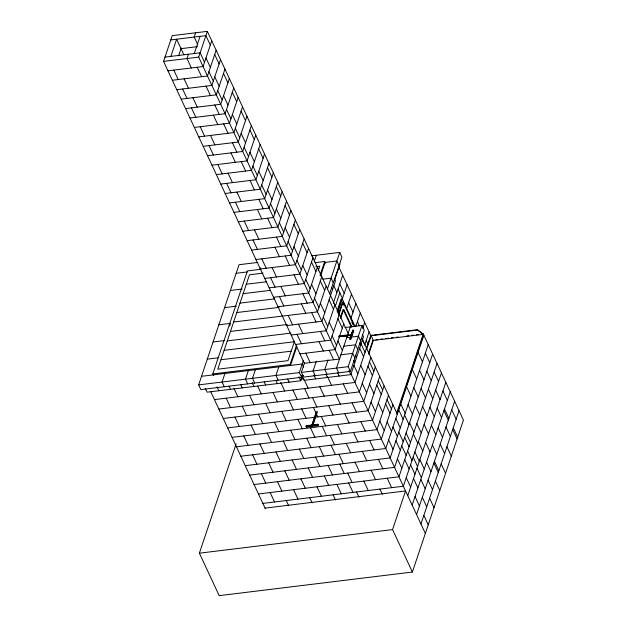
<?xml version="1.0" encoding="UTF-8"?>
<svg xmlns="http://www.w3.org/2000/svg" width="627" height="627" viewBox="0 0 627 627"><rect width="100%" height="100%" fill="white"/><g stroke="black" fill="none" stroke-linecap="round" stroke-linejoin="round"><path stroke-width="0.94" d="M351.379 334.434L351.7 334.097L351.002 334.842L351.355 335.602C350.109 335.727 354.184 327.545 353.252 330.907M351.496 335.155L351.355 335.602M207.341 31.35L198.688 57.104L339.481 359.044L304.361 363.331L163.561 61.391L172.221 35.645L207.341 31.35L348.142 333.29M170.857 56.391L176.634 39.219L183.829 54.659M178.601 55.881L181.258 47.973M188.421 54.243L186.979 58.53L191.376 67.967M195.632 32.784L194.19 37.071L197.795 44.791M194.276 53.53L200.044 36.358M211.746 40.786L203.085 66.54L167.965 70.827M216.143 50.223L207.49 75.977L172.362 80.264M220.539 59.659L211.887 85.413L176.759 89.7M224.944 69.095L216.291 94.849L181.164 99.137M229.341 78.524L220.688 104.278L185.561 108.573M233.746 87.96L225.085 113.714L189.965 118.009M238.142 97.397L229.49 123.151L194.362 127.446M242.539 106.833L233.887 132.587L198.759 136.882M246.944 116.269L238.284 142.023L203.164 146.318M251.341 125.706L242.688 151.46L207.561 155.747M255.745 135.142L247.085 160.896L211.965 165.183M260.142 144.578L251.49 170.332L216.362 174.619M264.539 154.015L255.887 179.769L220.759 184.056M268.944 163.451L260.283 189.205L225.164 193.492M302.402 374.734L301.54 377.305L200.844 389.61L198.649 384.892L239.036 264.712L257.775 262.423M273.341 172.88L264.688 198.634L229.56 202.929M213.556 375.549L212.804 373.935L247.422 270.919L260.942 269.265M277.745 182.316L269.085 208.07L233.957 212.365M229.639 326.079L230.548 323.367L218.847 324.802M282.142 191.752L273.49 217.506L238.362 221.801M224.952 373.449L222.068 382.031L224.262 386.749M259.86 269.579L260.432 267.854M286.539 201.189L277.886 226.943L242.759 231.238M290.944 210.625L282.283 236.379L247.163 240.674M295.341 220.061L286.688 245.815L251.56 250.102M248.363 370.588L245.478 379.17L247.681 383.889M299.737 229.498L291.085 255.252L255.957 259.539M255.393 369.726L252.509 378.308L254.703 383.026M304.142 238.934L295.482 264.688L260.362 268.975M214.458 399.611L354.953 382.446L370.722 335.39L417.551 329.669L423.264 333.956L463.439 420.106L412.37 572.043L219.184 595.65L199.386 553.186L236.128 443.861M308.539 248.37L299.886 274.124L264.759 278.412M312.944 257.807L304.283 283.561L269.163 287.848M278.811 366.866L275.919 375.448L278.122 380.166M314.292 261.279L316.314 255.267M317.34 267.235L308.688 292.989L273.56 297.284M294.541 341.19L288.005 360.627L217.757 369.209L249.491 274.783L262.964 273.137M318.187 270.833L319.739 266.201L315.89 266.671M296.312 345.932L290.074 364.491L212.804 373.935M320.021 275.402L324.7 261.483L315.036 262.658M290.513 365.439L296.892 346.457M320.585 275.974L325.139 262.423M321.737 276.672L313.085 302.426L277.957 306.721M326.142 286.108L317.481 311.862L233.62 321.996M301.54 377.305L299.338 372.587L303.437 360.392M327.427 289.008L339.732 252.407L311.627 255.84M344.897 327.513L362.014 325.421L364.209 330.139L350.383 371.396L303.554 377.117L301.352 372.399L304.636 362.641M329.63 293.726L341.927 257.125L339.732 252.407M205.303 388.246L207.137 392.181L300.803 380.738L302.324 376.216M334.575 280.253L340.038 263.991M333.219 303.476L342.695 275.284M334.943 304.981L326.283 330.735L291.163 335.03M316.337 361.207L313.061 370.965L315.263 375.683M335.202 306.587L339.834 292.793M337.052 311.219L341.096 299.189L342.264 299.04L355.172 326.722M337.639 311.149L341.684 299.118M337.6 312.928L347.092 284.721M338.509 314.174L342.53 302.198L343.118 302.128L354.474 326.479M338.784 315.02L343.118 302.128M339.34 314.417L330.688 340.171L295.56 344.458M340.688 316.69L342.828 310.318M340.665 318.438L343.721 309.33L351.951 326.973M328.046 359.78L324.77 369.538L326.973 374.256M306.015 426.368L306.25 425.678L317.96 424.252L318.077 425.694L306.368 427.12L306.015 426.368L317.724 424.934L317.96 424.252M306.368 427.12L306.603 426.438M346.3 309.605L351.496 294.157M343.737 323.853L335.084 349.607L299.957 353.894M312.113 424.503L316.314 411.986M311.635 425.02L311.807 425.396L312.105 424.965L316.455 412.002M312.45 425.717L316.807 412.762M317.411 411.398L312.779 425.388M350.697 319.041L355.893 303.593M350.305 326.847L336.48 368.104L338.682 372.822M349.85 339.168L350.274 338.737L350.814 339.254L349.85 339.168L351.473 334.787L351.002 334.842M351.473 334.63L352.915 330.178M350.148 338.737L353.032 330.155M351.676 334.787L352.735 331.628M351.794 334.834L352.86 331.675M351.927 334.857L352.993 331.699M350.501 339.489L353.119 331.699M350.791 339.058L353.675 330.468L353.205 330.531M355.736 326.581L360.29 313.03M362.014 325.421L358.409 336.15L360.627 340.916M350.383 371.396L348.189 366.677L358.432 336.197L346.41 337.671M362.672 328.47L364.695 322.466M303.57 375.416L301.767 375.636L303.962 380.354L350.799 374.632L363.495 336.856L362.39 334.497M364.687 344.999L369.091 331.895M366.529 349.529L371.16 335.751L417.41 330.1L423.123 334.387L373.363 340.461L368.731 354.247M368.911 352.045L372.924 340.108M370.894 357.547L359.357 391.883L218.854 409.047M375.299 366.983L363.754 401.319L223.251 418.483M379.696 376.419L368.159 410.756L227.656 427.92M384.092 385.856L372.556 420.192L232.053 437.356M388.497 395.292L376.952 429.628L236.457 446.792M417.41 330.1L417.551 329.669M392.894 404.721L381.357 439.065L240.854 456.229M396.726 412.934L423.264 333.956L421.328 334.191M397.079 413.687L423.617 334.708M423.836 335.186L385.754 448.501L245.251 465.665M428.241 344.615L390.159 457.929L249.656 475.101M432.638 354.051L394.555 467.366L254.053 484.538M437.035 363.488L398.952 476.802L258.457 493.966M441.439 372.924L403.357 486.238L262.854 503.403M412.37 572.043L392.573 529.588L405.551 490.957L265.056 508.121M407.754 495.675L445.836 382.36M412.151 505.111L450.241 391.797M416.555 514.548L454.638 401.233M420.952 523.984L459.035 410.669M352.821 330.233L352.891 330.766M170.779 39.932L205.899 35.645L210.304 45.081M180.795 48.679L197.654 46.625M165.003 57.104L200.131 52.809L204.527 62.245M163.561 61.391L198.688 57.104M236.152 273.294L247.391 271.922M324.668 262.478L336.848 260.989L339.042 265.707M246.317 284.227L266.53 281.758M230.383 290.466L242.093 289.031M322.968 279.148L331.072 278.161L333.274 282.879M243.143 293.671L270.088 290.379M239.969 303.115L274.618 298.883M224.615 307.63L236.324 306.203M236.794 312.552L279.14 307.379M230.454 331.44L287.229 324.504M286.758 325.593L321.886 321.298L335.445 281.014L334.34 278.654M213.07 341.966L224.779 340.539M227.28 340.884L290.787 333.125M338.698 336.017L351.12 334.505M224.105 350.328L294.353 341.746M338.752 336.738L351.473 335.257L339.293 336.746M207.302 359.138L218.11 357.821M375.824 339.756L377.76 339.513M380.667 339.16L382.603 338.925M385.503 338.572L388.411 338.212M391.319 337.859L393.254 337.624M396.154 337.271L398.09 337.028M406.805 335.97L408.741 335.727M411.649 335.374L413.585 335.139M416.493 334.787L418.428 334.544M220.931 359.773L291.179 351.183M343.525 346.253L355.54 344.787L357.743 349.505M340.641 354.835L352.656 353.369L354.858 358.088M201.533 376.31L302.222 364.005L303.687 367.148M198.649 384.892L299.338 372.587M301.352 372.399L348.189 366.677M300.913 379.076L303.719 378.732M199.386 553.186L392.573 529.588M312.105 424.965L312.748 425.286L312.567 424.91M425.349 353.205L429.754 362.641M434.15 372.077L438.555 381.506M442.952 390.942L447.349 400.379M451.753 409.815L456.15 419.251M418.068 352.35L422.465 361.787M426.869 371.223L431.266 380.66M435.671 390.096L440.068 399.532M444.465 408.969L448.869 418.397M453.266 427.833L457.663 437.27M443.892 410.685L448.289 420.114M452.686 429.55L457.091 438.986M419.581 370.369L423.985 379.805M428.382 389.242L432.779 398.678M437.184 408.114L441.58 417.551M445.985 426.987L450.382 436.423M412.3 369.522L416.696 378.959M421.101 388.395L425.498 397.824M429.895 407.26L434.299 416.696M438.116 427.849L442.521 437.285M446.918 446.722L451.322 456.158M413.812 387.541L418.209 396.977M422.614 406.414L427.011 415.85M431.415 425.286L435.812 434.715M440.209 444.151L444.614 453.587M406.531 386.687L410.928 396.123M415.325 405.559L419.729 414.996M424.126 424.432L428.523 433.868M432.348 445.021L436.753 454.457M441.149 463.894L445.546 473.322M408.044 404.713L412.441 414.141M416.845 423.578L421.242 433.014M425.639 442.45L430.044 451.887M434.44 461.323L438.845 470.759M433.868 463.039L438.265 472.476M371.16 335.751L373.363 340.461M338.69 266.71L371.09 336.19M400.755 403.859L405.16 413.295M409.556 422.731L413.953 432.168M418.358 441.604L422.755 451.032M404.58 415.011L408.976 424.448M413.381 433.884L417.778 443.32M426.579 462.185L430.976 471.622M435.381 481.058L439.778 490.494M398.741 409.87L403.137 419.306M339.81 283.866L344.207 293.303M348.604 302.739L353.009 312.175M357.406 321.612L359.404 325.899M366.207 340.485L368.206 344.772M419.871 459.622L424.275 469.059M362.092 338.674L397.299 414.157M406.092 433.03L410.497 442.466M414.894 451.902L419.298 461.339M428.092 480.211L432.497 489.648M361.967 338.768L364.765 344.772M338.078 289.023L342.475 298.452M324.7 261.483L325.452 263.097M343.345 303.938L344.152 305.678M351.857 322.2L353.079 324.81M360.65 342.969L365.055 352.405M369.452 361.842L373.857 371.27M378.253 380.707L382.65 390.143M387.055 399.579L391.452 409.016M395.856 418.452L400.253 427.888M404.65 437.325L409.055 446.761M333.721 285.591L336.926 292.456M413.162 457.052L417.566 466.488M359.506 343.087L360.611 345.446M343.134 309.401L351.363 327.043M416.986 468.204L421.383 477.641M331.456 287.244L332.553 289.596M359.608 348.118L363.613 356.692M368.01 366.129L372.414 375.565M376.811 385.002L381.208 394.438M385.613 403.874L390.01 413.311M398.811 432.183L403.208 441.612M407.613 451.048L412.01 460.484M420.811 479.357L425.208 488.794M429.613 498.23L434.009 507.666M392.964 427.034L397.369 436.47M401.766 445.907L406.171 455.343M410.567 464.779L414.964 474.216M360.729 365.282L365.126 374.719M369.522 384.147L373.927 393.584M378.324 403.02L382.729 412.456M387.125 421.893L391.522 431.329M395.927 440.765L400.324 450.202M404.728 459.638L409.125 469.074M413.522 478.503L417.927 487.939M422.324 497.376L426.721 506.812M355.47 355.101L356.567 357.461M214.7 54.51L219.097 63.946M223.502 73.383L227.899 82.819M232.303 92.255L236.7 101.692M241.097 111.128L245.502 120.564M249.899 130.001L254.303 139.437M258.7 148.865L263.097 158.302M267.502 167.738L271.899 177.175M276.295 186.611L280.7 196.047M285.097 205.484L289.502 214.92M293.898 224.356L298.295 233.793M302.7 243.221L307.097 252.657M311.501 262.094L315.898 271.53M320.295 280.967L324.7 290.403M329.097 299.839L333.493 309.276M337.898 318.712L342.295 328.148M353.738 360.251L354.835 362.61M353.84 365.282L357.845 373.864M362.241 383.301L366.638 392.737M371.043 402.173L375.44 411.61M379.837 421.038L384.241 430.475M388.638 439.911L393.043 449.347M397.44 458.784L401.836 468.22M406.241 477.656L410.638 487.093M415.043 496.529L419.439 505.965M423.836 515.394L428.241 524.83M205.969 57.958L210.374 67.387M214.771 76.823L219.176 86.26M223.573 95.696L227.969 105.132M232.374 114.569L236.771 124.005M241.176 133.441L245.572 142.878M249.969 152.314L254.374 161.742M258.771 171.179L263.175 180.615M267.572 190.052L271.969 199.488M276.374 208.924L280.771 218.361M285.167 227.797L289.572 237.233M293.969 246.67L298.374 256.098M302.77 265.534L307.167 274.971M311.572 284.407L315.969 293.844M320.373 303.28L324.77 312.716M329.167 322.153L333.572 331.589M337.969 341.025L342.366 350.454M350.955 373.872L425.357 533.42M348.965 370.698L350.799 374.632M208.932 71.682L213.329 81.118M217.734 90.554L222.13 99.991M226.527 109.427L230.932 118.864M235.329 128.292L239.733 137.728M244.13 147.165L248.527 156.601M252.932 166.037L257.329 175.474M261.725 184.91L266.13 194.346M270.527 203.783L274.932 213.219M279.328 222.648L283.725 232.084M288.13 241.52L292.527 250.957M296.932 260.393L301.328 269.829M305.725 279.266L310.13 288.702M314.527 298.138L318.924 307.575M323.328 317.003L327.725 326.44M332.13 335.876L336.527 345.312M197.231 67.254L201.635 76.69M206.032 86.126L210.437 95.563M214.834 104.999L219.231 114.435M223.635 123.864L228.032 133.3M232.437 142.737L236.834 152.173M241.23 161.609L245.635 171.046M250.032 180.482L254.429 189.918M258.833 199.355L263.23 208.791M267.635 218.22L272.032 227.656M276.429 237.092L280.833 246.529M285.23 255.965L289.635 265.401M294.032 274.838L298.428 284.274M302.833 293.71L307.23 303.147M311.627 312.575L316.032 322.012M320.428 331.448L324.833 340.884M329.23 350.321L333.627 359.757M343.251 383.881L347.648 393.317M352.045 402.753L356.45 412.182M360.846 421.618L365.243 431.055M369.648 440.491L374.045 449.927M378.449 459.364L382.846 468.8M387.243 478.236L391.648 487.673M337.624 372.916L339.089 376.059M213.376 115.149L217.781 124.585M230.979 152.886L235.376 162.322M257.376 209.504L261.78 218.941M274.979 247.242L279.376 256.678M301.375 303.86L305.78 313.296M318.978 341.597L323.375 351.034M327.537 376.733L331.542 385.307M335.939 394.744L340.336 404.18M344.74 413.616L349.137 423.053M353.542 432.489L357.939 441.925M362.335 451.362L366.74 460.79M371.137 470.226L375.542 479.663M379.938 489.099L382.337 494.248M325.915 374.343L327.38 377.493M184.072 78.837L188.468 88.274M192.873 97.71L197.27 107.139M210.468 135.448L214.873 144.884M228.071 173.193L232.468 182.629M236.873 192.066L241.27 201.494M254.468 229.803L258.873 239.24M272.071 267.549L276.468 276.985M280.865 286.421L285.269 295.85M298.468 324.159L302.865 333.595M173.82 70.114L178.217 79.551M182.614 88.987L187.018 98.423M191.415 107.86L195.82 117.296M200.217 126.725L204.614 136.161M209.018 145.597L213.415 155.034M217.82 164.47L222.217 173.906M226.613 183.343L231.018 192.779M235.415 202.215L239.812 211.652M244.216 221.08L248.613 230.517M253.018 239.953L257.415 249.389M261.812 258.826L266.216 268.262M270.613 277.698L275.018 287.135M279.415 296.571L283.812 306.007M288.216 315.436L292.613 324.872M297.01 334.309L301.415 343.745M305.811 353.181L310.216 362.618M319.833 386.741L324.23 396.178M328.634 405.614L333.031 415.043M337.428 424.479L341.833 433.915M346.229 443.352L350.626 452.788M355.031 462.224L359.428 471.661M363.832 481.097L368.229 490.533M313.837 374.993L315.671 378.92M304.126 379.594L308.123 388.168M312.52 397.604L316.925 407.041M321.322 416.477L325.719 425.913M330.123 435.35L334.52 444.786M338.925 454.222L343.322 463.651M347.719 473.087L352.123 482.524M356.52 491.96L358.918 497.109M304.612 388.599L309.009 398.035M313.406 407.472L317.811 416.908M322.207 426.344L326.612 435.781M331.009 445.209L335.406 454.646M339.81 464.082L344.207 473.518M348.612 482.955L353.009 492.391M298.969 376.803L300.803 380.738M317.724 424.934L318.077 425.694M292.903 390.033L297.3 399.462M301.705 408.898L306.101 418.334M310.498 427.771L314.903 437.207M319.3 446.643L323.704 456.08M328.101 465.516L332.498 474.952M336.903 484.389L341.3 493.817M287.628 379.022L289.094 382.164M280.708 382.454L284.705 391.029M289.102 400.465L293.507 409.901M297.903 419.338L302.308 428.774M306.705 438.21L311.102 447.647M315.506 457.083L319.903 466.519M324.308 475.948L328.705 485.384M333.102 494.821L335.508 499.97M275.919 380.456L277.385 383.599M272.996 392.463L277.4 401.899M281.797 411.336L286.194 420.772M290.599 430.2L294.996 439.637M299.4 449.073L303.797 458.509M308.194 467.946L312.599 477.382M316.996 486.818L321.392 496.255M264.21 381.882L265.676 385.025M257.689 386.169L261.287 393.889M265.691 403.326L270.088 412.762M274.485 422.198L278.89 431.635M283.286 441.071L287.691 450.507M292.088 459.944L296.485 469.38M300.889 478.809L305.286 488.245M309.691 497.681L312.089 502.83M252.14 382.525L253.966 386.459M249.577 395.323L253.982 404.76M258.379 414.196L262.784 423.633M267.18 433.061L271.577 442.497M275.982 451.934L280.379 461.37M284.776 470.806L289.18 480.243M293.577 489.679L297.982 499.116M240.792 384.743L242.265 387.894M233.871 388.176L237.876 396.75M242.273 406.186L246.67 415.623M251.074 425.059L255.471 434.495M259.868 443.932L264.273 453.368M268.669 462.804L273.074 472.241M277.471 481.669L281.868 491.106M286.273 500.542L288.671 505.691M229.09 386.177L230.556 389.32M226.167 398.184L230.564 407.621M234.96 417.057L239.365 426.493M243.762 435.922L248.167 445.358M252.563 454.794L256.96 464.231M261.365 473.667L265.762 483.103M270.159 492.54L274.563 501.976M217.013 386.82L218.847 390.754M210.852 391.891L265.252 508.552"/></g></svg>
